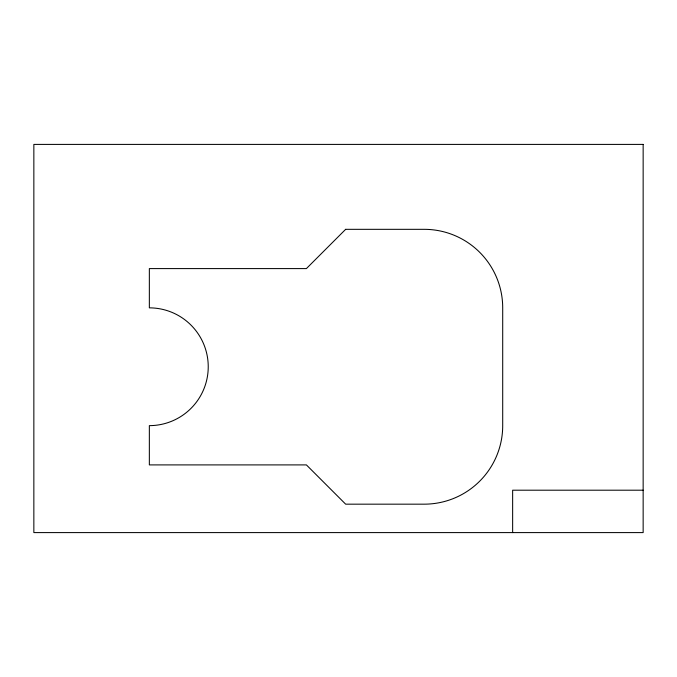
<?xml version="1.0" encoding="UTF-8"?>
<svg xmlns="http://www.w3.org/2000/svg" width="677" height="677" viewBox="0 0 677 677"><rect width="100%" height="100%" fill="white"/><g stroke="black" fill="none" stroke-linecap="round" stroke-linejoin="round"><path stroke-width="1.02" d="M643.15 490.199L512.641 490.199L512.641 532.596M345.659 229.325L306.393 268.591L149.346 268.591L149.346 307.857A58.891 58.891 0 0 1 208.237 366.748A58.891 58.891 0 0 1 149.346 425.638L149.346 464.904L306.393 464.904L345.659 504.17L424.183 504.17A78.524 78.524 0 0 0 502.706 425.638L502.706 307.857A78.524 78.524 0 0 0 424.183 229.325L345.659 229.325M643.15 144.404L33.85 144.404L33.85 532.596L643.15 532.596L643.15 144.404"/></g></svg>
